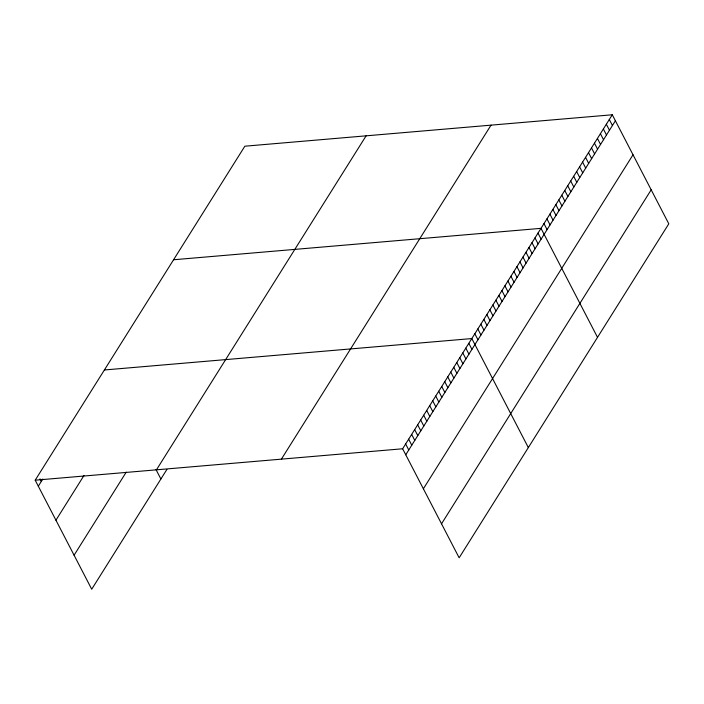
<?xml version="1.0" encoding="UTF-8"?>
<svg xmlns="http://www.w3.org/2000/svg" width="704" height="704" viewBox="0 0 704 704"><rect width="100%" height="100%" fill="white"/><g stroke="black" fill="none" stroke-linecap="round" stroke-linejoin="round"><path stroke-width="1.06" d="M166.91 469.418L91.714 589.222L35.2 480.198L244.851 146.203L612.286 114.778L668.8 223.802L459.149 557.797L402.644 448.774L612.286 114.778M38.315 486.2L42.821 479.01M55.933 520.194L84.005 475.473M74.087 555.218L126.227 472.155M156.455 469.832L366.106 135.837M281.389 459.149L491.031 125.154M405.75 454.784L615.402 120.789M423.377 488.778L633.019 154.783M441.531 523.802L651.182 189.807M173.571 259.758L541.006 228.342L597.52 337.357M104.386 369.978L471.821 338.562L528.334 447.577M35.2 480.198L402.644 448.774M609.321 119.513L612.427 125.514M606.346 124.247L609.462 130.249M603.381 128.982L606.487 134.983M600.406 133.707L603.522 139.718M597.441 138.442L600.547 144.443M594.466 143.176L597.582 149.178M591.501 147.902L594.607 153.912M588.526 152.636L591.642 158.638M585.561 157.37L588.667 163.372M582.586 162.096L585.702 168.106M579.621 166.83L582.727 172.832M576.646 171.565L579.762 177.566M573.681 176.29L576.787 182.301M570.706 181.025L573.822 187.026M567.741 185.759L570.847 191.761M564.766 190.485L567.882 196.495M561.801 195.219L564.907 201.221M558.826 199.954L561.942 205.955M555.861 204.679L558.967 210.69M552.886 209.414L556.002 215.415M549.921 214.148L553.027 220.15M546.946 218.874L550.062 224.884M543.981 223.608L547.087 229.61M537.997 233.13L541.112 239.14M534.996 237.926L538.102 243.927M531.986 242.713L535.102 248.723M528.977 247.509L532.092 253.51M525.967 252.305L529.082 258.306M522.958 257.092L526.073 263.094M519.957 261.888L523.063 267.89M516.947 266.675L520.054 272.686M513.938 271.471L517.053 277.473M510.928 276.258L514.043 282.269M507.918 281.054L511.034 287.056M504.909 285.842L508.024 291.852M501.908 290.638L505.014 296.639M498.898 295.434L502.014 301.435M495.889 300.221L499.004 306.222M492.879 305.017L495.994 311.018M489.87 309.804L492.985 315.814M486.869 314.6L489.975 320.602M483.859 319.387L486.966 325.398M480.85 324.183L483.965 330.185M477.84 328.97L480.955 334.981M474.83 333.766L477.946 339.768M468.82 343.35L471.926 349.351M465.81 348.146L468.926 354.147M462.801 352.933L465.916 358.943M459.791 357.729L462.906 363.73M456.782 362.516L459.897 368.526M453.781 367.312L456.887 373.314M450.771 372.099L453.878 378.11M447.762 376.895L450.877 382.897M444.752 381.691L447.867 387.693M441.742 386.478L444.858 392.48M438.733 391.274L441.848 397.276M435.732 396.062L438.838 402.072M432.722 400.858L435.838 406.859M429.713 405.645L432.828 411.655M426.703 410.441L429.818 416.442M423.694 415.228L426.809 421.238M420.693 420.024L423.799 426.026M417.683 424.82L420.79 430.822M414.674 429.607L417.789 435.609M411.664 434.403L414.779 440.405M408.654 439.19L411.77 445.201M405.654 443.986L408.76 449.988M155.998 469.559L160.89 479.002M39.987 478.834L41.316 481.413"/></g></svg>
